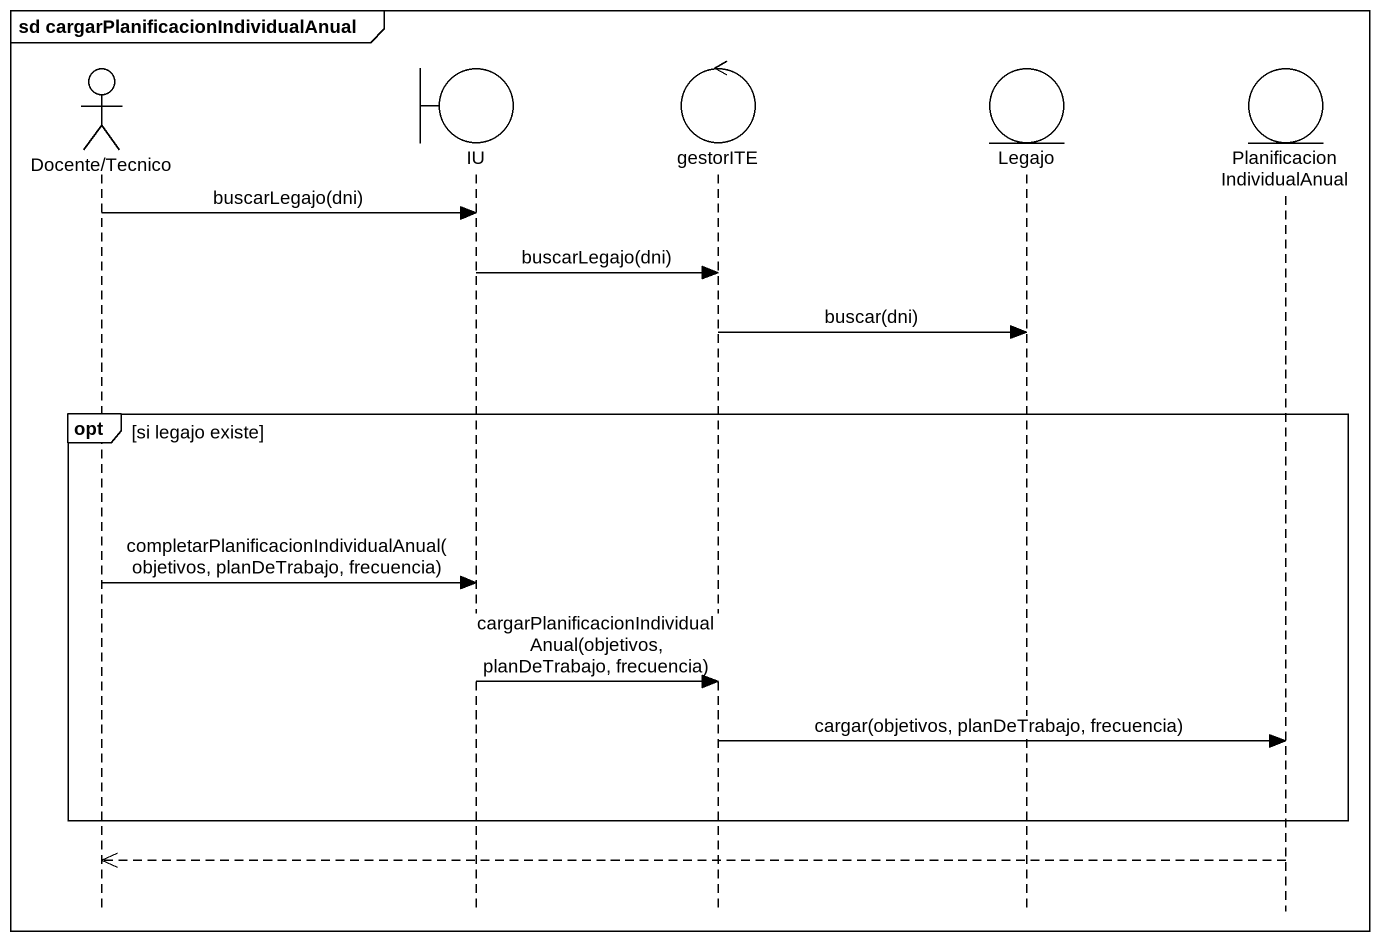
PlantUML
@startuml
mainframe sd cargarPlanificacionIndividualAnual
hide footbox
actor "Docente/Tecnico" as Docente_Tecnico
boundary IU
control gestorITE
entity Legajo
entity PlanificacionIndividualAnual

Docente_Tecnico -> IU : buscarLegajo(dni)
IU -> gestorITE : buscarLegajo(dni)
gestorITE -> Legajo : buscar(dni)
opt si legajo existe
  Docente_Tecnico -> IU : completarPlanificacionIndividualAnual(objetivos, planDeTrabajo, frecuencia)
  IU -> gestorITE : cargarPlanificacionIndividualAnual(objetivos, planDeTrabajo, frecuencia)
  gestorITE -> PlanificacionIndividualAnual : cargar(objetivos, planDeTrabajo, frecuencia)
end
PlanificacionIndividualAnual -->> Docente_Tecnico
@enduml
